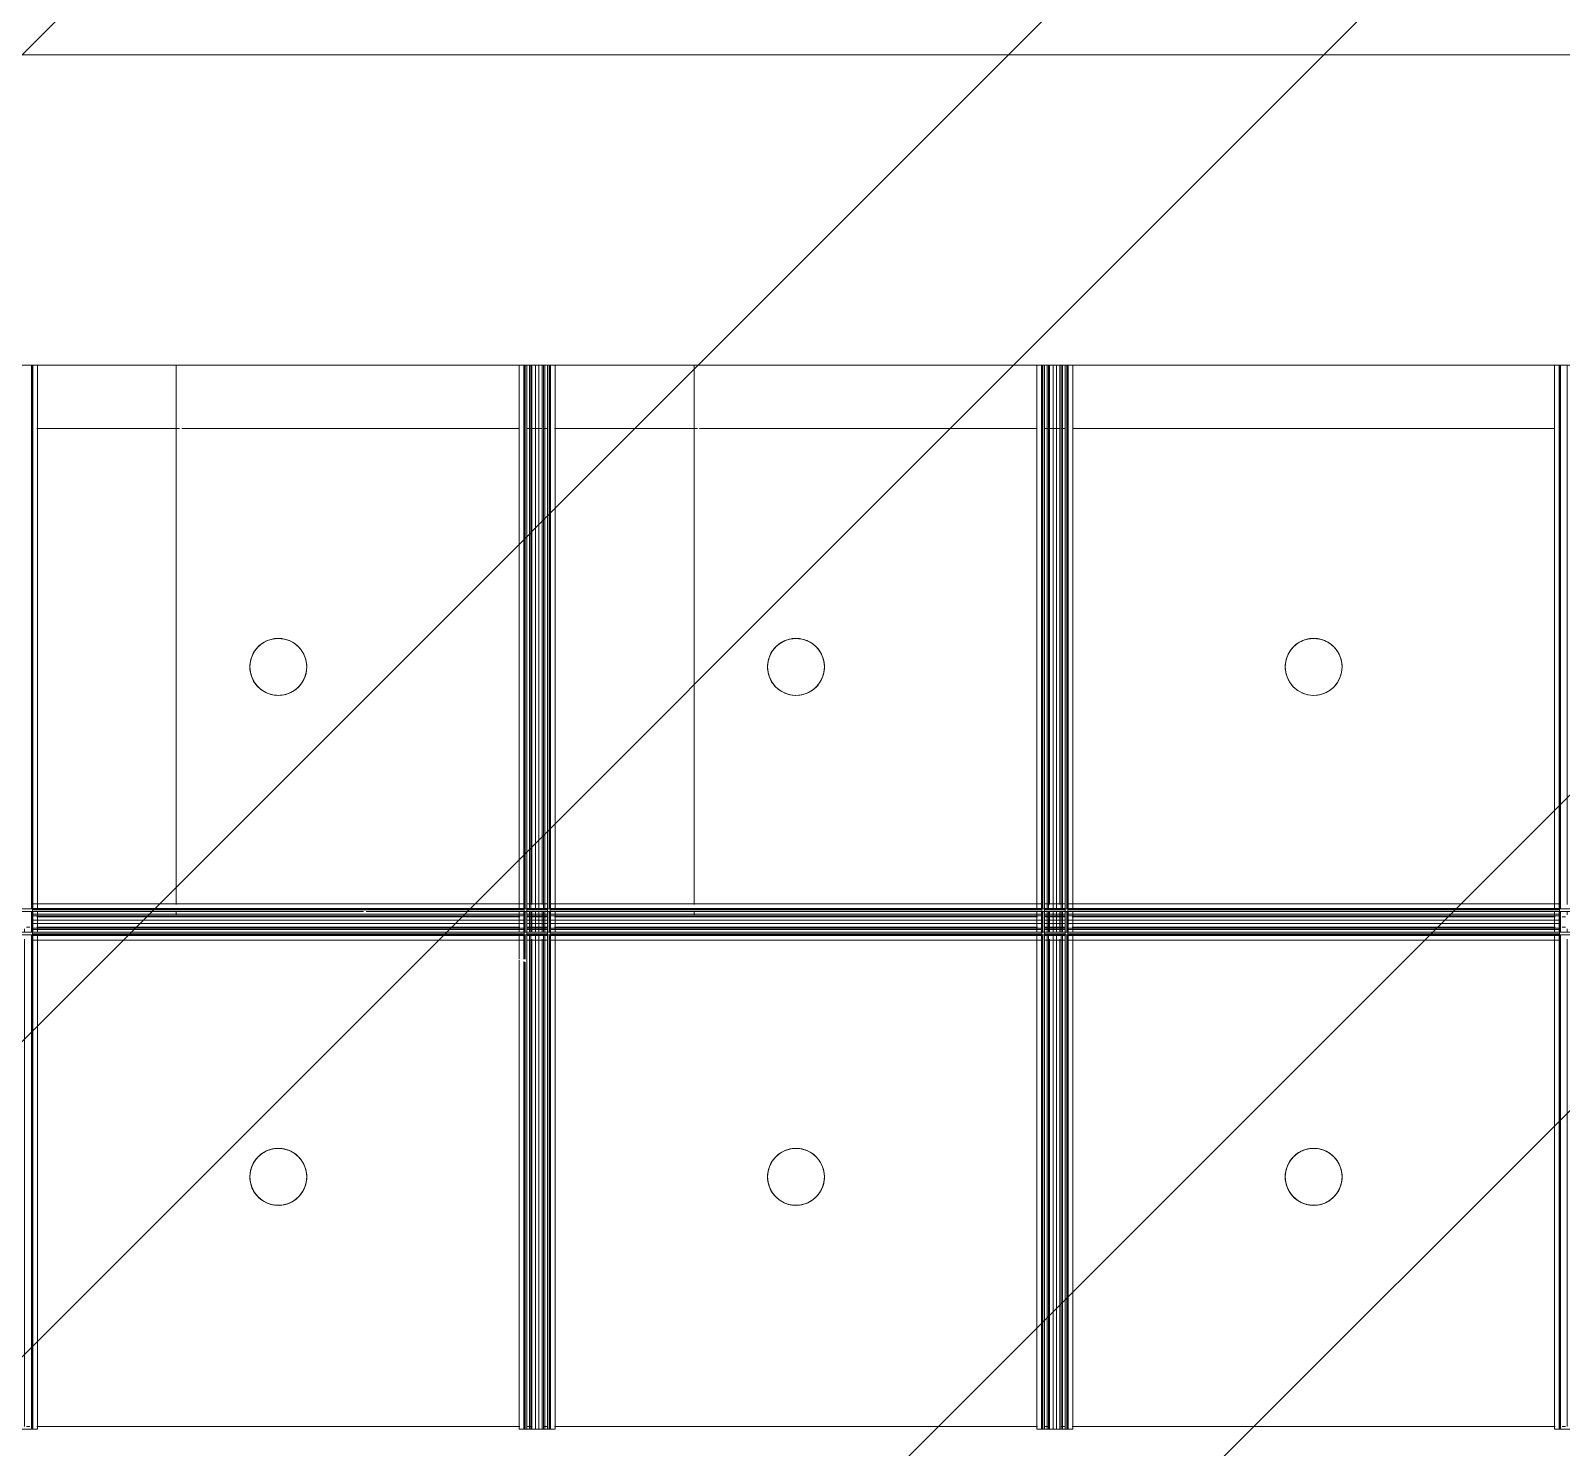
# Model space of a CAD drawing. Header units: millimetres. Extents: x -57519 to 497916, y -349472 to 446842.
# Drawn here: x 318924 to 321881, y 31642 to 34379 of the extents above; entities that cross this region are included whole.
import ezdxf

# ---------------------------------------------------------------- set-up
doc = ezdxf.new("R2010")
doc.units = ezdxf.units.MM
for name, color, linetype, lineweight in [('A-CLNG', 13, 'Continuous', 5), ('A-DETL-GENF', 92, 'Continuous', 5), ('A-FLOR', 192, 'Continuous', 5), ('A-FLOR-HRAL', 11, 'Continuous', 5), ('A-GLAZ-CURT', 52, 'Continuous', 20), ('E-LITE-EQPM', 33, 'Continuous', 5)]:
    doc.layers.add(name, color=color, linetype=linetype, lineweight=lineweight)

# ---------------------------------------------------------------- blocks, each defined once
blk = doc.blocks.new('DLN_Face Base lighting-01 - 110mm _R_-V139-SITE COVERAGE')
at = {"layer": 'E-LITE-EQPM'}
for start, end in [(60, 180), (75, 180), (45, 75), (45, 60), (15, 45), (0, 45), (180, 210), (180, 360), (0, 15), (345, 360), (210, 225), (240, 330), (330, 345), (225, 240)]:
    blk.add_arc((0, 0), 55, start, end, dxfattribs=at)
blk = doc.blocks.new('DLN_Face Base lighting-01 - 110mm _R_-V141-SITE COVERAGE')
at = {"layer": 'E-LITE-EQPM'}
for start, end in [(0, 180), (135, 180), (60, 135), (15, 60), (180, 210), (180, 240), (0, 15), (345, 360), (345, 360), (210, 225), (285, 345), (300, 330), (330, 345), (225, 240), (240, 255), (240, 255), (255, 285), (255, 285), (285, 300)]:
    blk.add_arc((0, 0), 55, start, end, dxfattribs=at)
blk = doc.blocks.new('DLN_Face Base lighting-01 - 110mm _R_-V142-SITE COVERAGE')
at = {"layer": 'E-LITE-EQPM'}
for start, end in [(60, 180), (135, 165), (60, 135), (30, 60), (45, 60), (30, 45), (165, 180), (180, 210), (180, 225), (240, 360), (15, 30), (15, 30), (0, 15), (0, 15), (345, 360), (210, 225), (240, 330), (330, 345), (225, 240), (225, 240)]:
    blk.add_arc((0, 0), 55, start, end, dxfattribs=at)
blk = doc.blocks.new('DLN_Face Base lighting-01 - 110mm _R_-V199-SITE COVERAGE')
at = {"layer": 'E-LITE-EQPM'}
for start, end in [(360, 180), (120, 150), (30, 120), (150, 180), (360, 30), (180, 195), (180, 240), (195, 210), (210, 300), (240, 360), (300, 360)]:
    blk.add_arc((0, 0), 55, start, end, dxfattribs=at)
blk = doc.blocks.new('DLN_Face Base lighting-01 - 110mm _R_-V201-SITE COVERAGE')
at = {"layer": 'E-LITE-EQPM'}
for start, end in [(75, 180), (120, 150), (30, 120), (360, 75), (150, 180), (360, 30), (180, 300), (180, 300), (300, 360), (315, 330), (330, 360), (300, 315)]:
    blk.add_arc((0, 0), 55, start, end, dxfattribs=at)
blk = doc.blocks.new('DLN_Face Base lighting-01 - 110mm _R_-V202-SITE COVERAGE')
at = {"layer": 'E-LITE-EQPM'}
for start, end in [(105, 150), (120, 150), (105, 120), (30, 105), (75, 105), (45, 75), (360, 45), (150, 180), (150, 180), (360, 30), (180, 225), (180, 210), (210, 255), (300, 360), (315, 360), (225, 300), (255, 285), (285, 315)]:
    blk.add_arc((0, 0), 55, start, end, dxfattribs=at)
blk = doc.blocks.new('System Panel - C4 Expanded Metal Mesh-16966751-SITE COVERAGE')
at = {"layer": 'A-GLAZ-CURT', "lineweight": 5}
for p, q in [((70152.8, 32647.5), (70159.3, 32647.5)), ((70159.3, 32647.5), (70152.8, 32647.5)), ((70172.8, 32647.5), (70442, 32647.5)), ((70442, 32647.5), (70172.8, 32647.5)), ((70442, 32647.5), (71105.8, 32647.5)), ((71105.8, 32647.5), (70442, 32647.5)), ((71119.3, 32647.5), (71125.8, 32647.5)), ((71125.8, 32647.5), (71119.3, 32647.5)), ((70149.3, 32637.5), (70149.3, 32644)), ((70149.3, 32644), (70149.3, 32637.5)), ((70149.3, 31682.5), (70149.3, 32624)), ((70149.3, 32624), (70149.3, 31682.5)), ((71129.3, 32644), (71129.3, 32637.5)), ((71129.3, 32637.5), (71129.3, 32644)), ((71129.3, 32624), (71129.3, 31682.5)), ((71129.3, 31682.5), (71129.3, 32624)), ((70159.3, 31682.5), (70152.8, 31682.5)), ((70152.8, 31682.5), (70159.3, 31682.5)), ((70442, 31682.5), (70172.8, 31682.5)), ((70172.8, 31682.5), (70442, 31682.5)), ((71105.8, 31682.5), (70442, 31682.5)), ((70442, 31682.5), (71105.8, 31682.5)), ((71125.8, 31682.5), (71119.3, 31682.5)), ((71119.3, 31682.5), (71125.8, 31682.5))]:
    blk.add_line(p, q, dxfattribs=at)
for start, end in [(0, 180), (75, 180), (60, 75), (0, 60), (180, 0), (180, 315), (315, 0)]:
    blk.add_arc((70639.3, 32165), 55, start, end, dxfattribs=at)
blk = doc.blocks.new('System Panel - C4 Expanded Metal Mesh-16966753-SITE COVERAGE')
at = {"layer": 'A-GLAZ-CURT', "lineweight": 5}
for p, q in [((70442, 33707.5), (70442, 33732.5)), ((70442, 33732.5), (70442, 33707.5)), ((71129.3, 33732.5), (71129.3, 33707.5)), ((71129.3, 33707.5), (71129.3, 33732.5)), ((70442, 33632.5), (70442, 33707.5)), ((70442, 33707.5), (70442, 33632.5)), ((71129.3, 33707.5), (71129.3, 33632.5)), ((71129.3, 33632.5), (71129.3, 33707.5)), ((70442, 32691), (70442, 33632.5)), ((70442, 33632.5), (70442, 32691)), ((71129.3, 33632.5), (71129.3, 32691)), ((71129.3, 32691), (71129.3, 33632.5)), ((70442, 32671), (70442, 32677.5)), ((70442, 32677.5), (70442, 32671)), ((71129.3, 32677.5), (71129.3, 32671)), ((71129.3, 32671), (71129.3, 32677.5)), ((71105.8, 32667.5), (70442, 32667.5)), ((70442, 32667.5), (71105.8, 32667.5)), ((71125.8, 32667.5), (71119.3, 32667.5)), ((71119.3, 32667.5), (71125.8, 32667.5))]:
    blk.add_line(p, q, dxfattribs=at)
for start, end in [(360, 180), (60, 180), (30, 60), (180, 0), (180, 240), (315, 0), (0, 30), (240, 255), (255, 285), (285, 315)]:
    blk.add_arc((70639.3, 33150), 55, start, end, dxfattribs=at)
blk = doc.blocks.new('System Panel - C4 Expanded Metal Mesh-16967042-SITE COVERAGE')
at = {"layer": 'A-GLAZ-CURT', "lineweight": 5}
for p, q in [((71152.8, 32647.5), (71159.3, 32647.5)), ((71159.3, 32647.5), (71152.8, 32647.5)), ((71172.8, 32647.5), (71442.3, 32647.5)), ((71442.3, 32647.5), (71172.8, 32647.5)), ((71442.3, 32647.5), (72105.8, 32647.5)), ((72105.8, 32647.5), (71442.3, 32647.5)), ((72119.3, 32647.5), (72125.8, 32647.5)), ((72125.8, 32647.5), (72119.3, 32647.5)), ((71149.3, 32637.5), (71149.3, 32644)), ((71149.3, 32644), (71149.3, 32637.5)), ((71149.3, 31682.5), (71149.3, 32624)), ((71149.3, 32624), (71149.3, 31682.5)), ((72129.3, 32644), (72129.3, 32637.5)), ((72129.3, 32637.5), (72129.3, 32644)), ((72129.3, 32624), (72129.3, 31682.5)), ((72129.3, 31682.5), (72129.3, 32624)), ((71159.3, 31682.5), (71152.8, 31682.5)), ((71152.8, 31682.5), (71159.3, 31682.5)), ((71442.3, 31682.5), (71172.8, 31682.5)), ((71172.8, 31682.5), (71442.3, 31682.5)), ((72105.8, 31682.5), (71442.3, 31682.5)), ((71442.3, 31682.5), (72105.8, 31682.5)), ((72125.8, 31682.5), (72119.3, 31682.5)), ((72119.3, 31682.5), (72125.8, 31682.5))]:
    blk.add_line(p, q, dxfattribs=at)
for start, end in [(0, 180), (0, 180), (180, 0), (180, 0)]:
    blk.add_arc((71639.3, 32165), 55, start, end, dxfattribs=at)
blk = doc.blocks.new('System Panel - C4 Expanded Metal Mesh-16967044-SITE COVERAGE')
at = {"layer": 'A-GLAZ-CURT', "lineweight": 5}
for p, q in [((71442.3, 33707.5), (71442.3, 33732.5)), ((71442.3, 33732.5), (71442.3, 33707.5)), ((72129.3, 33732.5), (72129.3, 33707.5)), ((72129.3, 33707.5), (72129.3, 33732.5)), ((71442.3, 33632.5), (71442.3, 33707.5)), ((71442.3, 33707.5), (71442.3, 33632.5)), ((72129.3, 33707.5), (72129.3, 33632.5)), ((72129.3, 33632.5), (72129.3, 33707.5)), ((71442.3, 32691), (71442.3, 33632.5)), ((71442.3, 33632.5), (71442.3, 32691)), ((72129.3, 33632.5), (72129.3, 32691)), ((72129.3, 32691), (72129.3, 33632.5)), ((71442.3, 32671), (71442.3, 32677.5)), ((71442.3, 32677.5), (71442.3, 32671)), ((72129.3, 32677.5), (72129.3, 32671)), ((72129.3, 32671), (72129.3, 32677.5)), ((72105.8, 32667.5), (71442.3, 32667.5)), ((71442.3, 32667.5), (72105.8, 32667.5)), ((72125.8, 32667.5), (72119.3, 32667.5)), ((72119.3, 32667.5), (72125.8, 32667.5))]:
    blk.add_line(p, q, dxfattribs=at)
for start, end in [(0, 180), (0, 150), (150, 180), (180, 0), (180, 0)]:
    blk.add_arc((71639.3, 33150), 55, start, end, dxfattribs=at)
blk = doc.blocks.new('System Panel - C4 Expanded Metal Mesh-V371-SITE COVERAGE')
at = {"layer": 'A-GLAZ-CURT', "lineweight": 5}
for p, q in [((72152.8, 32647.5), (72159.3, 32647.5)), ((72159.3, 32647.5), (72152.8, 32647.5)), ((72172.8, 32647.5), (73105.8, 32647.5)), ((73105.8, 32647.5), (72172.8, 32647.5)), ((73119.3, 32647.5), (73125.8, 32647.5)), ((73125.8, 32647.5), (73119.3, 32647.5)), ((72149.3, 32637.5), (72149.3, 32644)), ((72149.3, 32644), (72149.3, 32637.5)), ((72149.3, 31682.5), (72149.3, 32624)), ((72149.3, 32624), (72149.3, 31682.5)), ((73129.3, 32644), (73129.3, 32637.5)), ((73129.3, 32637.5), (73129.3, 32644)), ((73129.3, 32624), (73129.3, 31682.5)), ((73129.3, 31682.5), (73129.3, 32624)), ((72159.3, 31682.5), (72152.8, 31682.5)), ((72152.8, 31682.5), (72159.3, 31682.5)), ((73105.8, 31682.5), (72172.8, 31682.5)), ((72172.8, 31682.5), (73105.8, 31682.5)), ((73125.8, 31682.5), (73119.3, 31682.5)), ((73119.3, 31682.5), (73125.8, 31682.5))]:
    blk.add_line(p, q, dxfattribs=at)
for start, end in [(0, 180), (135, 180), (30, 135), (0, 30), (180, 0), (180, 225), (285, 0), (225, 285)]:
    blk.add_arc((72639.3, 32165), 55, start, end, dxfattribs=at)
blk = doc.blocks.new('System Panel - C4 Expanded Metal Mesh-V372-SITE COVERAGE')
at = {"layer": 'A-GLAZ-CURT', "lineweight": 5}
for p, q in [((72149.3, 33707.5), (72149.3, 33732.5)), ((72149.3, 33732.5), (72149.3, 33707.5)), ((73129.3, 33732.5), (73129.3, 33707.5)), ((73129.3, 33707.5), (73129.3, 33732.5)), ((72149.3, 33632.5), (72149.3, 33707.5)), ((72149.3, 33707.5), (72149.3, 33632.5)), ((73129.3, 33707.5), (73129.3, 33632.5)), ((73129.3, 33632.5), (73129.3, 33707.5)), ((72149.3, 32691), (72149.3, 33632.5)), ((72149.3, 33632.5), (72149.3, 32691)), ((73129.3, 33632.5), (73129.3, 32691)), ((73129.3, 32691), (73129.3, 33632.5)), ((72149.3, 32671), (72149.3, 32677.5)), ((72149.3, 32677.5), (72149.3, 32671)), ((73129.3, 32677.5), (73129.3, 32671)), ((73129.3, 32671), (73129.3, 32677.5)), ((72159.3, 32667.5), (72152.8, 32667.5)), ((72152.8, 32667.5), (72159.3, 32667.5)), ((73105.8, 32667.5), (72172.8, 32667.5)), ((72172.8, 32667.5), (73105.8, 32667.5)), ((73125.8, 32667.5), (73119.3, 32667.5)), ((73119.3, 32667.5), (73125.8, 32667.5))]:
    blk.add_line(p, q, dxfattribs=at)
for start, end in [(0, 180), (0, 180), (180, 0), (180, 0)]:
    blk.add_arc((72639.3, 33150), 55, start, end, dxfattribs=at)
blk = doc.blocks.new('Ceilings 8 - Ceilings 8-14169185-SITE COVERAGE')
at = {"layer": 'A-CLNG'}
for p, q in [((70162.3, 32691), (70162.3, 33732.5)), ((70164.3, 31677.5), (70164.3, 33732.5)), ((70164.3, 32682.5), (70164.3, 33732.5)), ((70164.3, 32691), (70164.3, 33732.5)), ((70164.3, 32691), (70164.3, 33732.5)), ((70165.3, 32691), (70165.3, 33732.5)), ((70174.3, 32682.5), (70174.3, 33732.5)), ((71104.3, 33732.5), (71104.3, 32682.5)), ((71113.3, 33732.5), (71113.3, 32691)), ((71114.3, 32682.5), (71114.3, 33732.5)), ((71114.3, 32585.2), (71114.3, 33732.5)), ((71114.3, 32691), (71114.3, 33732.5)), ((71114.3, 32691), (71114.3, 33732.5)), ((71116.3, 32691), (71116.3, 33732.5)), ((71119.3, 32682.5), (71119.3, 33732.5)), ((71119.3, 32682.5), (71119.3, 33732.5)), ((71124.3, 33732.5), (71124.3, 33708.2)), ((71124.3, 32691), (71124.3, 33732.5)), ((71127.3, 32691), (71127.3, 33732.5)), ((71127.3, 32691), (71127.3, 33732.5)), ((71129.3, 32691), (71129.3, 33732.5)), ((71129.3, 32691), (71129.3, 33732.5)), ((71136.3, 32691), (71136.3, 33732.5)), ((71136.3, 32691), (71136.3, 33732.5)), ((71142.3, 32691), (71142.3, 33732.5)), ((71142.3, 32691), (71142.3, 33732.5)), ((71149.3, 32691), (71149.3, 33732.5)), ((71149.3, 32691), (71149.3, 33732.5)), ((71151.3, 33732.5), (71151.3, 32691)), ((71151.3, 32691), (71151.3, 33732.5)), ((71154.3, 32691), (71154.3, 33732.5)), ((71154.3, 32691), (71154.3, 33732.5)), ((71159.3, 33732.5), (71159.3, 32682.5)), ((71159.3, 32682.5), (71159.3, 33732.5)), ((71162.3, 32691), (71162.3, 33732.5)), ((71164.3, 31677.5), (71164.3, 33732.5)), ((71164.3, 32682.5), (71164.3, 33732.5)), ((71164.3, 32691), (71164.3, 33732.5)), ((71164.3, 32691), (71164.3, 33732.5)), ((71165.3, 32691), (71165.3, 33732.5)), ((71174.3, 32682.5), (71174.3, 33732.5)), ((72104.3, 33732.5), (72104.3, 32682.5)), ((72113.3, 33732.5), (72113.3, 32691)), ((72114.3, 32682.5), (72114.3, 33732.5)), ((72114.3, 31677.5), (72114.3, 33732.5)), ((72114.3, 32691), (72114.3, 33732.5)), ((72114.3, 32691), (72114.3, 33732.5)), ((72116.3, 32691), (72116.3, 33732.5)), ((72119.3, 32682.5), (72119.3, 33732.5)), ((72119.3, 32682.5), (72119.3, 33732.5)), ((72124.3, 33732.5), (72124.3, 33708.2)), ((72124.3, 32691), (72124.3, 33732.5)), ((72127.3, 32691), (72127.3, 33732.5)), ((72127.3, 32691), (72127.3, 33732.5)), ((72129.3, 32691), (72129.3, 33732.5)), ((72129.3, 32691), (72129.3, 33732.5)), ((72136.3, 32691), (72136.3, 33732.5)), ((72136.3, 32691), (72136.3, 33732.5)), ((72142.3, 32691), (72142.3, 33732.5)), ((72142.3, 32691), (72142.3, 33732.5)), ((72149.3, 32691), (72149.3, 33732.5)), ((72149.3, 32691), (72149.3, 33732.5)), ((72151.3, 33732.5), (72151.3, 32691)), ((72151.3, 32691), (72151.3, 33732.5)), ((72154.3, 32691), (72154.3, 33732.5)), ((72154.3, 33707.5), (72154.3, 33732.5)), ((72159.3, 33732.5), (72159.3, 32682.5)), ((72159.3, 32682.5), (72159.3, 33732.5)), ((72162.3, 32691), (72162.3, 33732.5)), ((72164.3, 31677.5), (72164.3, 33732.5)), ((72164.3, 32682.5), (72164.3, 33732.5)), ((72164.3, 32691), (72164.3, 33732.5)), ((72164.3, 32691), (72164.3, 33732.5)), ((72165.3, 32691), (72165.3, 33732.5)), ((72174.3, 32682.5), (72174.3, 33732.5)), ((73104.3, 33732.5), (73104.3, 32682.5)), ((73113.3, 33732.5), (73113.3, 32691)), ((73114.3, 32682.5), (73114.3, 33732.5)), ((73114.3, 31677.5), (73114.3, 33732.5)), ((73114.3, 32691), (73114.3, 33732.5)), ((73114.3, 32691), (73114.3, 33732.5)), ((73116.3, 32691), (73116.3, 33732.5)), ((71124.3, 33707.5), (71124.3, 33633)), ((72124.3, 33707.5), (72124.3, 33633)), ((72154.3, 33628.1), (72154.3, 33702.4)), ((71124.3, 33626.9), (71124.3, 32691)), ((72124.3, 33626.9), (72124.3, 32691)), ((72154.3, 32691), (72154.3, 33626.9)), ((75582.6, 32682.5), (67426.8, 32682.5)), ((70114.3, 32677.5), (70164.3, 32677.5)), ((70164.3, 32677.5), (70114.3, 32677.5)), ((70162.3, 32682.5), (70162.3, 32691)), ((70162.3, 32671), (70162.3, 32677.5)), ((71114.3, 32692.5), (70164.3, 32692.5)), ((70164.3, 32682.5), (70164.3, 32691)), ((70164.3, 32682.5), (70164.3, 32691)), ((70172.8, 32683.5), (70164.3, 32683.5)), ((71114.3, 32682.5), (70164.3, 32682.5)), ((70172.8, 32682.5), (70164.3, 32682.5)), ((70172.8, 32682.5), (70164.3, 32682.5)), ((70172.8, 32680.5), (70164.3, 32680.5)), ((70164.3, 32637.5), (70164.3, 32677.5)), ((70164.3, 32637.5), (70164.3, 32677.5)), ((70164.3, 32637.5), (70164.3, 32677.5)), ((70164.3, 32677.5), (70803.9, 32677.5)), ((70803.9, 32677.5), (70164.3, 32677.5)), ((70165.3, 32682.5), (70165.3, 32691)), ((70165.3, 32637.5), (70165.3, 32677.5)), ((71105.8, 32683.5), (70172.8, 32683.5)), ((71105.8, 32682.5), (70172.8, 32682.5)), ((71105.8, 32682.5), (70172.8, 32682.5)), ((71105.8, 32680.5), (70172.8, 32680.5)), ((70174.3, 32637.5), (70174.3, 32677.5)), ((70808.7, 32677.5), (71114.3, 32677.5)), ((71114.3, 32677.5), (70808.7, 32677.5)), ((71104.3, 32677.5), (71104.3, 32637.5)), ((71114.3, 32683.5), (71105.8, 32683.5)), ((71114.3, 32682.5), (71105.8, 32682.5)), ((71114.3, 32682.5), (71105.8, 32682.5)), ((71114.3, 32680.5), (71105.8, 32680.5)), ((71113.3, 32691), (71113.3, 32682.5)), ((71113.3, 32677.5), (71113.3, 32637.5)), ((71114.3, 32682.5), (71114.3, 32691)), ((71114.3, 32682.5), (71114.3, 32691)), ((71114.3, 32637.5), (71114.3, 32677.5)), ((71114.3, 32637.5), (71114.3, 32677.5)), ((71114.3, 32637.5), (71114.3, 32677.5)), ((71114.3, 32677.5), (71164.3, 32677.5)), ((71164.3, 32677.5), (71114.3, 32677.5)), ((71116.3, 32682.5), (71116.3, 32691)), ((71116.3, 32671), (71116.3, 32677.5)), ((71159.3, 32692.5), (71119.3, 32692.5)), ((71159.3, 32683.5), (71119.3, 32683.5)), ((71119.3, 32632.5), (71119.3, 32682.5)), ((71119.3, 32632.5), (71119.3, 32682.5)), ((71159.3, 32682.5), (71119.3, 32682.5)), ((71159.3, 32682.5), (71119.3, 32682.5)), ((71159.3, 32682.5), (71119.3, 32682.5)), ((71125.8, 32680.5), (71119.3, 32680.5)), ((71124.3, 32682.5), (71124.3, 32691)), ((71124.3, 32671), (71124.3, 32677.5)), ((71152.8, 32680.5), (71125.8, 32680.5)), ((71127.3, 32682.5), (71127.3, 32691)), ((71127.3, 32637.5), (71127.3, 32677.5)), ((71127.3, 32671), (71127.3, 32677.5)), ((71129.3, 32671), (71129.3, 32677.5)), ((71129.3, 32671), (71129.3, 32677.5)), ((71136.3, 32682.5), (71136.3, 32691)), ((71136.3, 32671), (71136.3, 32677.5)), ((71136.3, 32637.5), (71136.3, 32677.5)), ((71142.3, 32682.5), (71142.3, 32691)), ((71142.3, 32637.5), (71142.3, 32677.5)), ((71142.3, 32671), (71142.3, 32677.5)), ((71149.3, 32671), (71149.3, 32677.5)), ((71149.3, 32671), (71149.3, 32677.5)), ((71151.3, 32691), (71151.3, 32682.5)), ((71151.3, 32677.5), (71151.3, 32637.5)), ((71151.3, 32671), (71151.3, 32677.5)), ((71159.3, 32680.5), (71152.8, 32680.5)), ((71154.3, 32682.5), (71154.3, 32691)), ((71154.3, 32671), (71154.3, 32677.5)), ((71154.3, 32671), (71154.3, 32677.5)), ((71159.3, 32682.5), (71159.3, 32632.5)), ((71159.3, 32632.5), (71159.3, 32682.5)), ((71162.3, 32682.5), (71162.3, 32691)), ((71162.3, 32671), (71162.3, 32677.5)), ((72114.3, 32692.5), (71164.3, 32692.5)), ((71164.3, 32682.5), (71164.3, 32691)), ((71164.3, 32682.5), (71164.3, 32691)), ((71172.8, 32683.5), (71164.3, 32683.5)), ((72114.3, 32682.5), (71164.3, 32682.5)), ((71172.8, 32682.5), (71164.3, 32682.5)), ((71172.8, 32682.5), (71164.3, 32682.5)), ((71172.8, 32680.5), (71164.3, 32680.5)), ((71164.3, 32637.5), (71164.3, 32677.5)), ((71164.3, 32637.5), (71164.3, 32677.5)), ((71164.3, 32637.5), (71164.3, 32677.5)), ((71164.3, 32677.5), (72114.3, 32677.5)), ((72114.3, 32677.5), (71164.3, 32677.5)), ((71165.3, 32682.5), (71165.3, 32691)), ((71165.3, 32637.5), (71165.3, 32677.5)), ((72105.8, 32683.5), (71172.8, 32683.5)), ((72105.8, 32682.5), (71172.8, 32682.5)), ((72105.8, 32682.5), (71172.8, 32682.5)), ((72105.8, 32680.5), (71172.8, 32680.5)), ((71174.3, 32637.5), (71174.3, 32677.5)), ((72104.3, 32677.5), (72104.3, 32637.5)), ((72114.3, 32683.5), (72105.8, 32683.5)), ((72114.3, 32682.5), (72105.8, 32682.5)), ((72114.3, 32682.5), (72105.8, 32682.5)), ((72114.3, 32680.5), (72105.8, 32680.5)), ((72113.3, 32691), (72113.3, 32682.5)), ((72113.3, 32677.5), (72113.3, 32637.5)), ((72114.3, 32682.5), (72114.3, 32691)), ((72114.3, 32682.5), (72114.3, 32691)), ((72114.3, 32637.5), (72114.3, 32677.5)), ((72114.3, 32637.5), (72114.3, 32677.5)), ((72114.3, 32637.5), (72114.3, 32677.5)), ((72114.3, 32677.5), (72164.3, 32677.5)), ((72164.3, 32677.5), (72114.3, 32677.5)), ((72116.3, 32682.5), (72116.3, 32691)), ((72116.3, 32671), (72116.3, 32677.5)), ((72159.3, 32692.5), (72119.3, 32692.5)), ((72159.3, 32683.5), (72119.3, 32683.5)), ((72119.3, 32632.5), (72119.3, 32682.5)), ((72119.3, 32632.5), (72119.3, 32682.5)), ((72159.3, 32682.5), (72119.3, 32682.5)), ((72159.3, 32682.5), (72119.3, 32682.5)), ((72159.3, 32682.5), (72119.3, 32682.5)), ((72125.8, 32680.5), (72119.3, 32680.5)), ((72124.3, 32682.5), (72124.3, 32691)), ((72124.3, 32671), (72124.3, 32677.5)), ((72152.8, 32680.5), (72125.8, 32680.5)), ((72127.3, 32682.5), (72127.3, 32691)), ((72127.3, 32637.5), (72127.3, 32677.5)), ((72127.3, 32671), (72127.3, 32677.5)), ((72129.3, 32671), (72129.3, 32677.5)), ((72129.3, 32671), (72129.3, 32677.5)), ((72136.3, 32682.5), (72136.3, 32691)), ((72136.3, 32671), (72136.3, 32677.5)), ((72136.3, 32637.5), (72136.3, 32677.5)), ((72142.3, 32682.5), (72142.3, 32691)), ((72142.3, 32637.5), (72142.3, 32677.5)), ((72142.3, 32671), (72142.3, 32677.5)), ((72149.3, 32671), (72149.3, 32677.5)), ((72149.3, 32671), (72149.3, 32677.5)), ((72151.3, 32691), (72151.3, 32682.5)), ((72151.3, 32677.5), (72151.3, 32637.5)), ((72151.3, 32671), (72151.3, 32677.5)), ((72159.3, 32680.5), (72152.8, 32680.5)), ((72154.3, 32682.5), (72154.3, 32691)), ((72154.3, 32671), (72154.3, 32677.5)), ((72159.3, 32682.5), (72159.3, 32632.5)), ((72159.3, 32632.5), (72159.3, 32682.5)), ((72162.3, 32682.5), (72162.3, 32691)), ((72162.3, 32671), (72162.3, 32677.5)), ((73114.3, 32692.5), (72164.3, 32692.5)), ((72164.3, 32682.5), (72164.3, 32691)), ((72164.3, 32682.5), (72164.3, 32691)), ((72172.8, 32683.5), (72164.3, 32683.5)), ((73114.3, 32682.5), (72164.3, 32682.5)), ((72172.8, 32682.5), (72164.3, 32682.5)), ((72172.8, 32682.5), (72164.3, 32682.5)), ((72172.8, 32680.5), (72164.3, 32680.5)), ((72164.3, 32637.5), (72164.3, 32677.5)), ((72164.3, 32637.5), (72164.3, 32677.5)), ((72164.3, 32637.5), (72164.3, 32677.5)), ((72164.3, 32677.5), (73114.3, 32677.5)), ((73114.3, 32677.5), (72164.3, 32677.5)), ((72165.3, 32682.5), (72165.3, 32691)), ((72165.3, 32637.5), (72165.3, 32677.5)), ((73105.8, 32683.5), (72172.8, 32683.5)), ((73105.8, 32682.5), (72172.8, 32682.5)), ((73105.8, 32682.5), (72172.8, 32682.5)), ((73105.8, 32680.5), (72172.8, 32680.5)), ((72174.3, 32637.5), (72174.3, 32677.5)), ((73104.3, 32677.5), (73104.3, 32637.5)), ((73114.3, 32683.5), (73105.8, 32683.5)), ((73114.3, 32682.5), (73105.8, 32682.5)), ((73114.3, 32682.5), (73105.8, 32682.5)), ((73114.3, 32680.5), (73105.8, 32680.5)), ((73113.3, 32691), (73113.3, 32682.5)), ((73113.3, 32677.5), (73113.3, 32637.5)), ((73114.3, 32682.5), (73114.3, 32691)), ((73114.3, 32682.5), (73114.3, 32691)), ((73114.3, 32637.5), (73114.3, 32677.5)), ((73114.3, 32637.5), (73114.3, 32677.5)), ((73114.3, 32637.5), (73114.3, 32677.5)), ((73114.3, 32677.5), (73164.3, 32677.5)), ((73164.3, 32677.5), (73114.3, 32677.5)), ((73116.3, 32682.5), (73116.3, 32691)), ((73116.3, 32671), (73116.3, 32677.5)), ((70162.3, 32644), (70162.3, 32671)), ((70172.8, 32672.5), (70164.3, 32672.5)), ((70164.3, 32669.5), (70172.8, 32669.5)), ((70172.8, 32660.5), (70164.3, 32660.5)), ((70172.8, 32654.5), (70164.3, 32654.5)), ((70172.8, 32645.5), (70164.3, 32645.5)), ((71105.8, 32672.5), (70172.8, 32672.5)), ((70442, 32672.5), (70172.8, 32672.5)), ((70172.8, 32669.5), (71105.8, 32669.5)), ((71105.8, 32669.5), (70172.8, 32669.5)), ((70442, 32667.5), (70172.8, 32667.5)), ((71105.8, 32667.5), (70172.8, 32667.5)), ((71105.8, 32660.5), (70172.8, 32660.5)), ((71105.8, 32660.5), (70172.8, 32660.5)), ((71105.8, 32654.5), (70172.8, 32654.5)), ((71105.8, 32654.5), (70172.8, 32654.5)), ((71105.8, 32647.5), (70172.8, 32647.5)), ((71105.8, 32647.5), (70172.8, 32647.5)), ((71105.8, 32645.5), (70172.8, 32645.5)), ((71105.8, 32645.5), (70172.8, 32645.5)), ((71105.8, 32667.5), (70442, 32667.5)), ((71105.8, 32672.5), (70444.4, 32672.5)), ((71114.3, 32672.5), (71105.8, 32672.5)), ((71105.8, 32669.5), (71114.3, 32669.5)), ((71114.3, 32660.5), (71105.8, 32660.5)), ((71114.3, 32654.5), (71105.8, 32654.5)), ((71114.3, 32645.5), (71105.8, 32645.5)), ((71116.3, 32644), (71116.3, 32671)), ((71125.8, 32672.5), (71119.3, 32672.5)), ((71119.3, 32669.5), (71159.3, 32669.5)), ((71125.8, 32669.5), (71119.3, 32669.5)), ((71125.8, 32667.5), (71119.3, 32667.5)), ((71125.8, 32667.5), (71119.3, 32667.5)), ((71159.3, 32660.5), (71119.3, 32660.5)), ((71125.8, 32660.5), (71119.3, 32660.5)), ((71125.8, 32654.5), (71119.3, 32654.5)), ((71159.3, 32654.5), (71119.3, 32654.5)), ((71125.8, 32647.5), (71119.3, 32647.5)), ((71125.8, 32647.5), (71119.3, 32647.5)), ((71159.3, 32645.5), (71119.3, 32645.5)), ((71125.8, 32645.5), (71119.3, 32645.5)), ((71124.3, 32644), (71124.3, 32671)), ((71124.3, 32667.5), (71124.3, 32647.5)), ((71152.8, 32672.5), (71125.8, 32672.5)), ((71152.8, 32669.5), (71125.8, 32669.5)), ((71152.8, 32667.5), (71125.8, 32667.5)), ((71152.8, 32647.5), (71125.8, 32647.5)), ((71152.8, 32645.5), (71125.8, 32645.5)), ((71127.3, 32644), (71127.3, 32671)), ((71149.3, 32672.5), (71129.3, 32672.5)), ((71129.3, 32644), (71129.3, 32671)), ((71129.3, 32647.5), (71129.3, 32667.5)), ((71149.3, 32667.5), (71129.3, 32667.5)), ((71149.3, 32660.5), (71129.3, 32660.5)), ((71149.3, 32654.5), (71129.3, 32654.5)), ((71149.3, 32647.5), (71129.3, 32647.5)), ((71136.3, 32647.5), (71136.3, 32667.5)), ((71142.3, 32647.5), (71142.3, 32667.5)), ((71149.3, 32644), (71149.3, 32671)), ((71149.3, 32647.5), (71149.3, 32667.5)), ((71151.3, 32644), (71151.3, 32671)), ((71159.3, 32672.5), (71152.8, 32672.5)), ((71159.3, 32672.5), (71152.8, 32672.5)), ((71159.3, 32669.5), (71152.8, 32669.5)), ((71159.3, 32667.5), (71152.8, 32667.5)), ((71159.3, 32667.5), (71152.8, 32667.5)), ((71159.3, 32660.5), (71152.8, 32660.5)), ((71159.3, 32654.5), (71152.8, 32654.5)), ((71159.3, 32647.5), (71152.8, 32647.5)), ((71159.3, 32647.5), (71152.8, 32647.5)), ((71159.3, 32645.5), (71152.8, 32645.5)), ((71154.3, 32644), (71154.3, 32671)), ((71154.3, 32647.5), (71154.3, 32667.5)), ((71162.3, 32644), (71162.3, 32671)), ((71172.8, 32672.5), (71164.3, 32672.5)), ((71164.3, 32669.5), (71172.8, 32669.5)), ((71172.8, 32660.5), (71164.3, 32660.5)), ((71172.8, 32654.5), (71164.3, 32654.5)), ((71172.8, 32645.5), (71164.3, 32645.5)), ((72105.8, 32672.5), (71172.8, 32672.5)), ((71442.3, 32672.5), (71172.8, 32672.5)), ((71172.8, 32669.5), (72105.8, 32669.5)), ((72105.8, 32669.5), (71172.8, 32669.5)), ((71442.3, 32667.5), (71172.8, 32667.5)), ((72105.8, 32667.5), (71172.8, 32667.5)), ((72105.8, 32660.5), (71172.8, 32660.5)), ((72105.8, 32660.5), (71172.8, 32660.5)), ((72105.8, 32654.5), (71172.8, 32654.5)), ((72105.8, 32654.5), (71172.8, 32654.5)), ((72105.8, 32647.5), (71172.8, 32647.5)), ((72105.8, 32647.5), (71172.8, 32647.5)), ((72105.8, 32645.5), (71172.8, 32645.5)), ((72105.8, 32645.5), (71172.8, 32645.5)), ((72105.8, 32667.5), (71442.3, 32667.5)), ((72105.8, 32672.5), (71444.8, 32672.5)), ((72114.3, 32672.5), (72105.8, 32672.5)), ((72105.8, 32669.5), (72114.3, 32669.5)), ((72114.3, 32660.5), (72105.8, 32660.5)), ((72114.3, 32654.5), (72105.8, 32654.5)), ((72114.3, 32645.5), (72105.8, 32645.5)), ((72116.3, 32644), (72116.3, 32671)), ((72125.8, 32672.5), (72119.3, 32672.5)), ((72119.3, 32669.5), (72159.3, 32669.5)), ((72125.8, 32669.5), (72119.3, 32669.5)), ((72125.8, 32667.5), (72119.3, 32667.5)), ((72125.8, 32667.5), (72119.3, 32667.5)), ((72159.3, 32660.5), (72119.3, 32660.5)), ((72125.8, 32660.5), (72119.3, 32660.5)), ((72125.8, 32654.5), (72119.3, 32654.5)), ((72159.3, 32654.5), (72119.3, 32654.5)), ((72125.8, 32647.5), (72119.3, 32647.5)), ((72125.8, 32647.5), (72119.3, 32647.5)), ((72159.3, 32645.5), (72119.3, 32645.5)), ((72125.8, 32645.5), (72119.3, 32645.5)), ((72124.3, 32644), (72124.3, 32671)), ((72124.3, 32667.5), (72124.3, 32647.5)), ((72152.8, 32672.5), (72125.8, 32672.5)), ((72152.8, 32669.5), (72125.8, 32669.5)), ((72152.8, 32667.5), (72125.8, 32667.5)), ((72152.8, 32647.5), (72125.8, 32647.5)), ((72152.8, 32645.5), (72125.8, 32645.5)), ((72127.3, 32644), (72127.3, 32671)), ((72149.3, 32672.5), (72129.3, 32672.5)), ((72129.3, 32644), (72129.3, 32671)), ((72129.3, 32647.5), (72129.3, 32667.5)), ((72149.3, 32667.5), (72129.3, 32667.5)), ((72149.3, 32660.5), (72129.3, 32660.5)), ((72149.3, 32654.5), (72129.3, 32654.5)), ((72149.3, 32647.5), (72129.3, 32647.5)), ((72136.3, 32647.5), (72136.3, 32667.5)), ((72142.3, 32647.5), (72142.3, 32667.5)), ((72149.3, 32644), (72149.3, 32671)), ((72149.3, 32647.5), (72149.3, 32667.5)), ((72151.3, 32644), (72151.3, 32671)), ((72159.3, 32672.5), (72152.8, 32672.5)), ((72159.3, 32669.5), (72152.8, 32669.5)), ((72159.3, 32667.5), (72152.8, 32667.5)), ((72159.3, 32667.5), (72152.8, 32667.5)), ((72159.3, 32660.5), (72152.8, 32660.5)), ((72159.3, 32654.5), (72152.8, 32654.5)), ((72159.3, 32647.5), (72152.8, 32647.5)), ((72159.3, 32647.5), (72152.8, 32647.5)), ((72159.3, 32645.5), (72152.8, 32645.5)), ((72154.3, 32644), (72154.3, 32671)), ((72154.3, 32647.5), (72154.3, 32667.5)), ((72162.3, 32644), (72162.3, 32671)), ((72172.8, 32672.5), (72164.3, 32672.5)), ((72164.3, 32669.5), (72172.8, 32669.5)), ((72172.8, 32660.5), (72164.3, 32660.5)), ((72172.8, 32654.5), (72164.3, 32654.5)), ((72172.8, 32645.5), (72164.3, 32645.5)), ((73105.8, 32672.5), (72172.8, 32672.5)), ((73105.8, 32672.5), (72172.8, 32672.5)), ((72172.8, 32669.5), (73105.8, 32669.5)), ((73105.8, 32669.5), (72172.8, 32669.5)), ((73105.8, 32667.5), (72172.8, 32667.5)), ((73105.8, 32667.5), (72172.8, 32667.5)), ((73105.8, 32660.5), (72172.8, 32660.5)), ((73105.8, 32660.5), (72172.8, 32660.5)), ((73105.8, 32654.5), (72172.8, 32654.5)), ((73105.8, 32654.5), (72172.8, 32654.5)), ((73105.8, 32647.5), (72172.8, 32647.5)), ((73105.8, 32647.5), (72172.8, 32647.5)), ((73105.8, 32645.5), (72172.8, 32645.5)), ((73105.8, 32645.5), (72172.8, 32645.5)), ((73114.3, 32672.5), (73105.8, 32672.5)), ((73105.8, 32669.5), (73114.3, 32669.5)), ((73114.3, 32660.5), (73105.8, 32660.5)), ((73114.3, 32654.5), (73105.8, 32654.5)), ((73114.3, 32645.5), (73105.8, 32645.5)), ((73116.3, 32644), (73116.3, 32671)), ((75889.3, 32632.5), (67426.8, 32632.5)), ((70164.3, 32637.5), (70114.3, 32637.5)), ((70164.3, 32637.5), (70114.3, 32637.5)), ((70162.3, 32637.5), (70162.3, 32644)), ((70162.3, 32624), (70162.3, 32632.5)), ((70162.3, 31677.5), (70162.3, 32624)), ((70172.8, 32642.5), (70164.3, 32642.5)), ((71114.3, 32637.5), (70164.3, 32637.5)), ((71114.3, 32637.5), (70164.3, 32637.5)), ((70172.8, 32634.5), (70164.3, 32634.5)), ((70164.3, 31677.5), (70164.3, 32632.5)), ((70164.3, 32624), (70164.3, 32632.5)), ((70164.3, 32624), (70164.3, 32632.5)), ((71114.3, 32632.5), (70164.3, 32632.5)), ((70172.8, 32632.5), (70164.3, 32632.5)), ((70172.8, 32632.5), (70164.3, 32632.5)), ((70164.3, 32631.5), (70172.8, 32631.5)), ((70164.3, 31677.5), (70164.3, 32624)), ((70164.3, 31677.5), (70164.3, 32624)), ((70164.3, 32622.5), (71114.3, 32622.5)), ((70165.3, 32624), (70165.3, 32632.5)), ((70165.3, 31677.5), (70165.3, 32624)), ((70172.8, 32642.5), (70443.6, 32642.5)), ((71105.8, 32642.5), (70172.8, 32642.5)), ((71105.8, 32634.5), (70172.8, 32634.5)), ((71105.8, 32632.5), (70172.8, 32632.5)), ((71105.8, 32632.5), (70172.8, 32632.5)), ((70172.8, 32631.5), (71105.8, 32631.5)), ((70174.3, 31677.5), (70174.3, 32632.5)), ((70444.4, 32642.5), (71105.8, 32642.5)), ((71104.3, 32632.5), (71104.3, 32585.2)), ((71114.3, 32642.5), (71105.8, 32642.5)), ((71114.3, 32634.5), (71105.8, 32634.5)), ((71114.3, 32632.5), (71105.8, 32632.5)), ((71114.3, 32632.5), (71105.8, 32632.5)), ((71105.8, 32631.5), (71114.3, 32631.5)), ((71113.3, 32632.5), (71113.3, 32624)), ((71113.3, 32624), (71113.3, 32585.2)), ((71164.3, 32637.5), (71114.3, 32637.5)), ((71164.3, 32637.5), (71114.3, 32637.5)), ((71114.3, 32585.2), (71114.3, 32632.5)), ((71114.3, 32624), (71114.3, 32632.5)), ((71114.3, 32624), (71114.3, 32632.5)), ((71114.3, 32585.2), (71114.3, 32624)), ((71114.3, 32585.2), (71114.3, 32624)), ((71116.3, 32637.5), (71116.3, 32644)), ((71116.3, 32624), (71116.3, 32632.5)), ((71116.3, 32585.2), (71116.3, 32624)), ((71125.8, 32642.5), (71119.3, 32642.5)), ((71125.8, 32634.5), (71119.3, 32634.5)), ((71119.3, 31677.5), (71119.3, 32632.5)), ((71119.3, 31677.5), (71119.3, 32632.5)), ((71159.3, 32632.5), (71119.3, 32632.5)), ((71159.3, 32632.5), (71119.3, 32632.5)), ((71159.3, 32632.5), (71119.3, 32632.5)), ((71119.3, 32631.5), (71159.3, 32631.5)), ((71119.3, 32622.5), (71159.3, 32622.5)), ((71124.3, 32637.5), (71124.3, 32644)), ((71124.3, 32624), (71124.3, 32632.5)), ((71124.3, 32624), (71124.3, 31688)), ((71124.3, 31677.5), (71124.3, 32624)), ((71152.8, 32642.5), (71125.8, 32642.5)), ((71152.8, 32634.5), (71125.8, 32634.5)), ((71127.3, 32637.5), (71127.3, 32644)), ((71127.3, 32624), (71127.3, 32632.5)), ((71127.3, 31677.5), (71127.3, 32624)), ((71127.3, 31677.5), (71127.3, 32624)), ((71129.3, 32637.5), (71129.3, 32644)), ((71129.3, 32637.5), (71129.3, 32644)), ((71129.3, 32642.5), (71149.3, 32642.5)), ((71129.3, 31677.5), (71129.3, 32624)), ((71129.3, 31682.5), (71129.3, 32624)), ((71136.3, 32637.5), (71136.3, 32644)), ((71136.3, 32624), (71136.3, 32632.5)), ((71136.3, 31677.5), (71136.3, 32624)), ((71136.3, 31677.5), (71136.3, 32624)), ((71142.3, 32637.5), (71142.3, 32644)), ((71142.3, 32624), (71142.3, 32632.5)), ((71142.3, 31677.5), (71142.3, 32624)), ((71142.3, 31677.5), (71142.3, 32624)), ((71149.3, 32637.5), (71149.3, 32644)), ((71149.3, 32637.5), (71149.3, 32644)), ((71149.3, 31682.5), (71149.3, 32624)), ((71149.3, 31677.5), (71149.3, 32624)), ((71151.3, 32637.5), (71151.3, 32644)), ((71151.3, 32632.5), (71151.3, 32624)), ((71151.3, 32624), (71151.3, 31677.5)), ((71151.3, 31677.5), (71151.3, 32624)), ((71159.3, 32642.5), (71152.8, 32642.5)), ((71159.3, 32634.5), (71152.8, 32634.5)), ((71154.3, 32637.5), (71154.3, 32644)), ((71154.3, 32624), (71154.3, 32632.5)), ((71154.3, 31677.5), (71154.3, 32624)), ((71154.3, 31688), (71154.3, 32624)), ((71159.3, 32632.5), (71159.3, 31677.5)), ((71159.3, 31677.5), (71159.3, 32632.5)), ((71162.3, 32637.5), (71162.3, 32644)), ((71162.3, 32624), (71162.3, 32632.5)), ((71162.3, 31677.5), (71162.3, 32624)), ((71172.8, 32642.5), (71164.3, 32642.5)), ((72114.3, 32637.5), (71164.3, 32637.5)), ((72114.3, 32637.5), (71164.3, 32637.5)), ((71172.8, 32634.5), (71164.3, 32634.5)), ((71164.3, 31677.5), (71164.3, 32632.5)), ((71164.3, 32624), (71164.3, 32632.5)), ((71164.3, 32624), (71164.3, 32632.5)), ((72114.3, 32632.5), (71164.3, 32632.5)), ((71172.8, 32632.5), (71164.3, 32632.5)), ((71172.8, 32632.5), (71164.3, 32632.5)), ((71164.3, 32631.5), (71172.8, 32631.5)), ((71164.3, 31677.5), (71164.3, 32624)), ((71164.3, 31677.5), (71164.3, 32624)), ((71164.3, 32622.5), (72114.3, 32622.5)), ((71165.3, 32624), (71165.3, 32632.5)), ((71165.3, 31677.5), (71165.3, 32624)), ((71172.8, 32642.5), (71443.9, 32642.5)), ((72105.8, 32642.5), (71172.8, 32642.5)), ((72105.8, 32634.5), (71172.8, 32634.5)), ((72105.8, 32632.5), (71172.8, 32632.5)), ((72105.8, 32632.5), (71172.8, 32632.5)), ((71172.8, 32631.5), (72105.8, 32631.5)), ((71174.3, 31677.5), (71174.3, 32632.5)), ((71444.8, 32642.5), (72105.8, 32642.5)), ((72104.3, 32632.5), (72104.3, 31677.5)), ((72114.3, 32642.5), (72105.8, 32642.5)), ((72114.3, 32634.5), (72105.8, 32634.5)), ((72114.3, 32632.5), (72105.8, 32632.5)), ((72114.3, 32632.5), (72105.8, 32632.5)), ((72105.8, 32631.5), (72114.3, 32631.5)), ((72113.3, 32632.5), (72113.3, 32624)), ((72113.3, 32624), (72113.3, 31677.5)), ((72164.3, 32637.5), (72114.3, 32637.5)), ((72164.3, 32637.5), (72114.3, 32637.5)), ((72114.3, 31677.5), (72114.3, 32632.5)), ((72114.3, 32624), (72114.3, 32632.5)), ((72114.3, 32624), (72114.3, 32632.5)), ((72114.3, 31677.5), (72114.3, 32624)), ((72114.3, 31677.5), (72114.3, 32624)), ((72116.3, 32637.5), (72116.3, 32644)), ((72116.3, 32624), (72116.3, 32632.5)), ((72116.3, 31677.5), (72116.3, 32624)), ((72125.8, 32642.5), (72119.3, 32642.5)), ((72125.8, 32634.5), (72119.3, 32634.5)), ((72119.3, 31677.5), (72119.3, 32632.5)), ((72119.3, 31677.5), (72119.3, 32632.5)), ((72159.3, 32632.5), (72119.3, 32632.5)), ((72159.3, 32632.5), (72119.3, 32632.5)), ((72159.3, 32632.5), (72119.3, 32632.5)), ((72119.3, 32631.5), (72159.3, 32631.5)), ((72119.3, 32622.5), (72159.3, 32622.5)), ((72124.3, 32637.5), (72124.3, 32644)), ((72124.3, 32624), (72124.3, 32632.5)), ((72124.3, 32624), (72124.3, 31688)), ((72124.3, 31677.5), (72124.3, 32624)), ((72152.8, 32642.5), (72125.8, 32642.5)), ((72152.8, 32634.5), (72125.8, 32634.5)), ((72127.3, 32637.5), (72127.3, 32644)), ((72127.3, 32624), (72127.3, 32632.5)), ((72127.3, 31677.5), (72127.3, 32624)), ((72127.3, 31677.5), (72127.3, 32624)), ((72129.3, 32637.5), (72129.3, 32644)), ((72129.3, 32637.5), (72129.3, 32644)), ((72129.3, 32642.5), (72149.3, 32642.5)), ((72129.3, 31677.5), (72129.3, 32624)), ((72129.3, 31682.5), (72129.3, 32624)), ((72136.3, 32637.5), (72136.3, 32644)), ((72136.3, 32624), (72136.3, 32632.5)), ((72136.3, 31677.5), (72136.3, 32624)), ((72136.3, 31677.5), (72136.3, 32624)), ((72142.3, 32637.5), (72142.3, 32644)), ((72142.3, 32624), (72142.3, 32632.5)), ((72142.3, 31677.5), (72142.3, 32624)), ((72142.3, 31677.5), (72142.3, 32624)), ((72149.3, 32637.5), (72149.3, 32644)), ((72149.3, 32637.5), (72149.3, 32644)), ((72149.3, 31682.5), (72149.3, 32624)), ((72149.3, 31677.5), (72149.3, 32624)), ((72151.3, 32637.5), (72151.3, 32644)), ((72151.3, 32632.5), (72151.3, 32624)), ((72151.3, 32624), (72151.3, 31677.5)), ((72151.3, 31677.5), (72151.3, 32624)), ((72159.3, 32642.5), (72152.8, 32642.5)), ((72159.3, 32634.5), (72152.8, 32634.5)), ((72154.3, 32637.5), (72154.3, 32644)), ((72154.3, 32624), (72154.3, 32632.5)), ((72154.3, 31677.5), (72154.3, 32624)), ((72154.3, 31688), (72154.3, 32624)), ((72159.3, 32632.5), (72159.3, 31677.5)), ((72159.3, 31677.5), (72159.3, 32632.5)), ((72162.3, 32637.5), (72162.3, 32644)), ((72162.3, 32624), (72162.3, 32632.5)), ((72162.3, 31677.5), (72162.3, 32624)), ((72172.8, 32642.5), (72164.3, 32642.5)), ((73114.3, 32637.5), (72164.3, 32637.5)), ((73114.3, 32637.5), (72164.3, 32637.5)), ((72172.8, 32634.5), (72164.3, 32634.5)), ((72164.3, 31677.5), (72164.3, 32632.5)), ((72164.3, 32624), (72164.3, 32632.5)), ((72164.3, 32624), (72164.3, 32632.5)), ((73114.3, 32632.5), (72164.3, 32632.5)), ((72172.8, 32632.5), (72164.3, 32632.5)), ((72172.8, 32632.5), (72164.3, 32632.5)), ((72164.3, 32631.5), (72172.8, 32631.5)), ((72164.3, 31677.5), (72164.3, 32624)), ((72164.3, 31677.5), (72164.3, 32624)), ((72164.3, 32622.5), (73114.3, 32622.5)), ((72165.3, 32624), (72165.3, 32632.5)), ((72165.3, 31677.5), (72165.3, 32624)), ((72172.8, 32642.5), (73105.8, 32642.5)), ((73105.8, 32642.5), (72172.8, 32642.5)), ((73105.8, 32634.5), (72172.8, 32634.5)), ((73105.8, 32632.5), (72172.8, 32632.5)), ((73105.8, 32632.5), (72172.8, 32632.5)), ((72172.8, 32631.5), (73105.8, 32631.5)), ((72174.3, 31677.5), (72174.3, 32632.5)), ((73104.3, 32632.5), (73104.3, 31677.5)), ((73114.3, 32642.5), (73105.8, 32642.5)), ((73114.3, 32634.5), (73105.8, 32634.5)), ((73114.3, 32632.5), (73105.8, 32632.5)), ((73114.3, 32632.5), (73105.8, 32632.5)), ((73105.8, 32631.5), (73114.3, 32631.5)), ((73113.3, 32632.5), (73113.3, 32624)), ((73113.3, 32624), (73113.3, 31677.5)), ((73164.3, 32637.5), (73114.3, 32637.5)), ((73164.3, 32637.5), (73114.3, 32637.5)), ((73114.3, 31677.5), (73114.3, 32632.5)), ((73114.3, 32624), (73114.3, 32632.5)), ((73114.3, 32624), (73114.3, 32632.5)), ((73114.3, 31677.5), (73114.3, 32624)), ((73114.3, 31677.5), (73114.3, 32624)), ((73116.3, 32637.5), (73116.3, 32644)), ((73116.3, 32624), (73116.3, 32632.5)), ((73116.3, 31677.5), (73116.3, 32624)), ((71104.3, 32583.6), (71104.3, 31677.5)), ((71113.3, 32580.8), (71113.3, 31677.5)), ((71114.3, 31677.5), (71114.3, 32580.5)), ((71114.3, 31677.5), (71114.3, 32580.5)), ((71114.3, 31677.5), (71114.3, 32580.5)), ((71114.3, 31677.5), (71114.3, 32580.5)), ((71116.3, 31677.5), (71116.3, 32579.9)), ((70164.3, 31677.5), (70114.3, 31677.5)), ((70162.3, 31677.5), (70163.8, 31677.5)), ((70165.3, 31677.5), (70163.8, 31677.5)), ((70164.3, 31677.5), (70169.8, 31677.5)), ((70172.8, 31677.5), (70164.3, 31677.5)), ((70166.8, 31677.5), (70165.3, 31677.5)), ((70169.8, 31677.5), (70166.8, 31677.5)), ((70169.8, 31677.5), (70171.3, 31677.5)), ((70171.3, 31677.5), (70169.8, 31677.5)), ((70172.8, 31677.5), (70174.2, 31677.5)), ((70173.9, 31677.5), (70172.8, 31677.5)), ((70174.1, 31677.5), (70173.9, 31677.5)), ((70174.3, 31677.5), (70174.1, 31677.5)), ((70174.2, 31677.5), (70174.3, 31677.5)), ((71104.3, 31677.5), (71104.3, 31677.5)), ((71104.7, 31677.5), (71104.3, 31677.5)), ((71104.3, 31677.5), (71105.8, 31677.5)), ((71104.3, 31677.5), (71104.3, 31677.5)), ((71105.8, 31677.5), (71104.7, 31677.5)), ((71114.3, 31677.5), (71105.8, 31677.5)), ((71108.8, 31677.5), (71107.3, 31677.5)), ((71107.3, 31677.5), (71108.8, 31677.5)), ((71111.8, 31677.5), (71108.8, 31677.5)), ((71108.8, 31677.5), (71114.3, 31677.5)), ((71113.3, 31677.5), (71111.8, 31677.5)), ((71114.8, 31677.5), (71113.3, 31677.5)), ((71164.3, 31677.5), (71114.3, 31677.5)), ((71114.8, 31677.5), (71116.3, 31677.5)), ((71125.8, 31677.5), (71119.3, 31677.5)), ((71119.3, 31677.5), (71136.3, 31677.5)), ((71159.3, 31677.5), (71119.3, 31677.5)), ((71119.3, 31677.5), (71159.3, 31677.5)), ((71124.3, 31677.5), (71129.3, 31677.5)), ((71127.3, 31677.5), (71125.8, 31677.5)), ((71129.3, 31677.5), (71127.3, 31677.5)), ((71136.3, 31677.5), (71142.3, 31677.5)), ((71142.3, 31677.5), (71159.3, 31677.5)), ((71151.3, 31677.5), (71149.3, 31677.5)), ((71149.3, 31677.5), (71154.3, 31677.5)), ((71152.8, 31677.5), (71151.3, 31677.5)), ((71159.3, 31677.5), (71152.8, 31677.5)), ((71162.3, 31677.5), (71163.8, 31677.5)), ((71165.3, 31677.5), (71163.8, 31677.5)), ((71164.3, 31677.5), (71169.8, 31677.5)), ((71172.8, 31677.5), (71164.3, 31677.5)), ((71166.8, 31677.5), (71165.3, 31677.5)), ((71169.8, 31677.5), (71166.8, 31677.5)), ((71169.8, 31677.5), (71171.3, 31677.5)), ((71171.3, 31677.5), (71169.8, 31677.5)), ((71172.8, 31677.5), (71174.2, 31677.5)), ((71174.2, 31677.5), (71172.8, 31677.5)), ((71174.2, 31677.5), (71174.3, 31677.5)), ((71174.3, 31677.5), (71174.2, 31677.5)), ((72104.5, 31677.5), (72104.3, 31677.5)), ((72104.3, 31677.5), (72105.8, 31677.5)), ((72104.3, 31677.5), (72104.3, 31677.5)), ((72105.8, 31677.5), (72104.5, 31677.5)), ((72114.3, 31677.5), (72105.8, 31677.5)), ((72108.8, 31677.5), (72107.3, 31677.5)), ((72107.3, 31677.5), (72108.8, 31677.5)), ((72111.8, 31677.5), (72108.8, 31677.5)), ((72108.8, 31677.5), (72114.3, 31677.5)), ((72113.3, 31677.5), (72111.8, 31677.5)), ((72114.8, 31677.5), (72113.3, 31677.5)), ((72164.3, 31677.5), (72114.3, 31677.5)), ((72114.8, 31677.5), (72116.3, 31677.5)), ((72125.8, 31677.5), (72119.3, 31677.5)), ((72119.3, 31677.5), (72136.3, 31677.5)), ((72159.3, 31677.5), (72119.3, 31677.5)), ((72119.3, 31677.5), (72159.3, 31677.5)), ((72124.3, 31677.5), (72129.3, 31677.5)), ((72127.3, 31677.5), (72125.8, 31677.5)), ((72129.3, 31677.5), (72127.3, 31677.5)), ((72136.3, 31677.5), (72142.3, 31677.5)), ((72142.3, 31677.5), (72159.3, 31677.5)), ((72151.3, 31677.5), (72149.3, 31677.5)), ((72149.3, 31677.5), (72154.3, 31677.5)), ((72152.8, 31677.5), (72151.3, 31677.5)), ((72159.3, 31677.5), (72152.8, 31677.5)), ((72162.3, 31677.5), (72163.8, 31677.5)), ((72165.3, 31677.5), (72163.8, 31677.5)), ((72164.3, 31677.5), (72169.8, 31677.5)), ((72172.8, 31677.5), (72164.3, 31677.5)), ((72166.8, 31677.5), (72165.3, 31677.5)), ((72169.8, 31677.5), (72166.8, 31677.5)), ((72169.8, 31677.5), (72171.3, 31677.5)), ((72171.3, 31677.5), (72169.8, 31677.5)), ((72172.8, 31677.5), (72174.2, 31677.5)), ((72174.3, 31677.5), (72172.8, 31677.5)), ((72174.2, 31677.5), (72174.3, 31677.5)), ((73105.8, 31677.5), (73104.3, 31677.5)), ((73104.3, 31677.5), (73105.8, 31677.5)), ((73104.3, 31677.5), (73104.3, 31677.5)), ((73114.3, 31677.5), (73105.8, 31677.5)), ((73108.8, 31677.5), (73107.3, 31677.5)), ((73107.3, 31677.5), (73108.8, 31677.5)), ((73111.8, 31677.5), (73108.8, 31677.5)), ((73108.8, 31677.5), (73114.3, 31677.5)), ((73113.3, 31677.5), (73111.8, 31677.5)), ((73114.8, 31677.5), (73113.3, 31677.5)), ((73164.3, 31677.5), (73114.3, 31677.5)), ((73114.8, 31677.5), (73116.3, 31677.5))]:
    blk.add_line(p, q, dxfattribs=at)
blk = doc.blocks.new('Railings 7 - Railings 7-18739482-SITE COVERAGE')
at = {"layer": 'A-FLOR-HRAL'}
for p, q in [((70172.8, 33610.3), (70442, 33610.3)), ((70442, 33610.3), (70448.5, 33610.3)), ((70452.9, 33610.3), (71104.7, 33610.3)), ((71119.3, 33610.3), (71125.8, 33610.3)), ((71129.3, 33610.3), (71149.3, 33610.3)), ((71152.8, 33610.3), (71159.3, 33610.3)), ((71172.8, 33610.3), (71442.3, 33610.3)), ((71442.3, 33610.3), (71448.8, 33610.3)), ((71453.2, 33610.3), (72104.7, 33610.3)), ((72119.3, 33610.3), (72125.8, 33610.3)), ((72129.3, 33610.3), (72149.3, 33610.3)), ((72152.8, 33610.3), (72159.3, 33610.3)), ((72174.7, 33610.3), (73103.9, 33610.3))]:
    blk.add_line(p, q, dxfattribs=at)

msp = doc.modelspace()

# ---------------------------------------------------------------- hatches: boundary and pattern name
at = {"layer": 'A-DETL-GENF'}
h = msp.add_hatch(dxfattribs=at)
h.set_pattern_fill('FP_40', color=250, style=0, pattern_type=2)
h.set_pattern_definition([(45, (248763.4, 0), (-1257.236, 1257.236), []), (45, (248763.4, 1905), (-1257.236, 1257.236), [])])
h.paths.add_polyline_path([(325750.1, -8642.5), (328562.7, -8642.5), (328562.7, 4657.5), (341312.7, 4657.5), (341312.7, 30557.5), (342712.7, 30557.5), (342712.7, 48907.7), (339962.7, 48907.7), (339962.7, 52157.5), (338962.7, 52157.5), (338962.7, 53757.5), (297512.7, 53757.5), (297512.7, 52247.5), (286277.7, 52247.5), (286277.7, 34407.5), (285902.7, 34407.5), (285902.7, 7407.5), (286277.7, 7407.5), (286277.7, -2267.5), (315555.2, -2267.5), (315555.2, -8642.5), (321257.1, -8642.5)], flags=0)

# ---------------------------------------------------------------- linework, layer by layer
at = {"layer": 'A-FLOR'}
for p, q in [((333552.7, 34332.5), (312652.7, 34332.5)), ((316190.2, 33732.5), (324652.7, 33732.5))]:
    msp.add_line(p, q, dxfattribs=at)

# ---------------------------------------------------------------- block references
at = {"layer": 'A-CLNG'}
msp.add_blockref('Ceilings 8 - Ceilings 8-14169185-SITE COVERAGE', (248763.4, 0), dxfattribs=at)
at = {"layer": 'A-FLOR-HRAL'}
msp.add_blockref('Railings 7 - Railings 7-18739482-SITE COVERAGE', (248763.4, 0), dxfattribs=at)
at = {"layer": 'A-GLAZ-CURT', "lineweight": 5}
for name in ['System Panel - C4 Expanded Metal Mesh-16966753-SITE COVERAGE', 'System Panel - C4 Expanded Metal Mesh-16967044-SITE COVERAGE', 'System Panel - C4 Expanded Metal Mesh-V372-SITE COVERAGE', 'System Panel - C4 Expanded Metal Mesh-16966751-SITE COVERAGE', 'System Panel - C4 Expanded Metal Mesh-16967042-SITE COVERAGE', 'System Panel - C4 Expanded Metal Mesh-V371-SITE COVERAGE']:
    msp.add_blockref(name, (248763.4, 0), dxfattribs=at)
at = {"layer": 'E-LITE-EQPM', "rotation": 180}
for name, p in [('DLN_Face Base lighting-01 - 110mm _R_-V139-SITE COVERAGE', (319402.7, 33150)), ('DLN_Face Base lighting-01 - 110mm _R_-V142-SITE COVERAGE', (320402.7, 33150)), ('DLN_Face Base lighting-01 - 110mm _R_-V141-SITE COVERAGE', (321402.7, 33150)), ('DLN_Face Base lighting-01 - 110mm _R_-V199-SITE COVERAGE', (319402.7, 32165)), ('DLN_Face Base lighting-01 - 110mm _R_-V201-SITE COVERAGE', (320402.7, 32165)), ('DLN_Face Base lighting-01 - 110mm _R_-V202-SITE COVERAGE', (321402.7, 32165))]:
    msp.add_blockref(name, p, dxfattribs=at)

doc.saveas('drawing.dxf')
